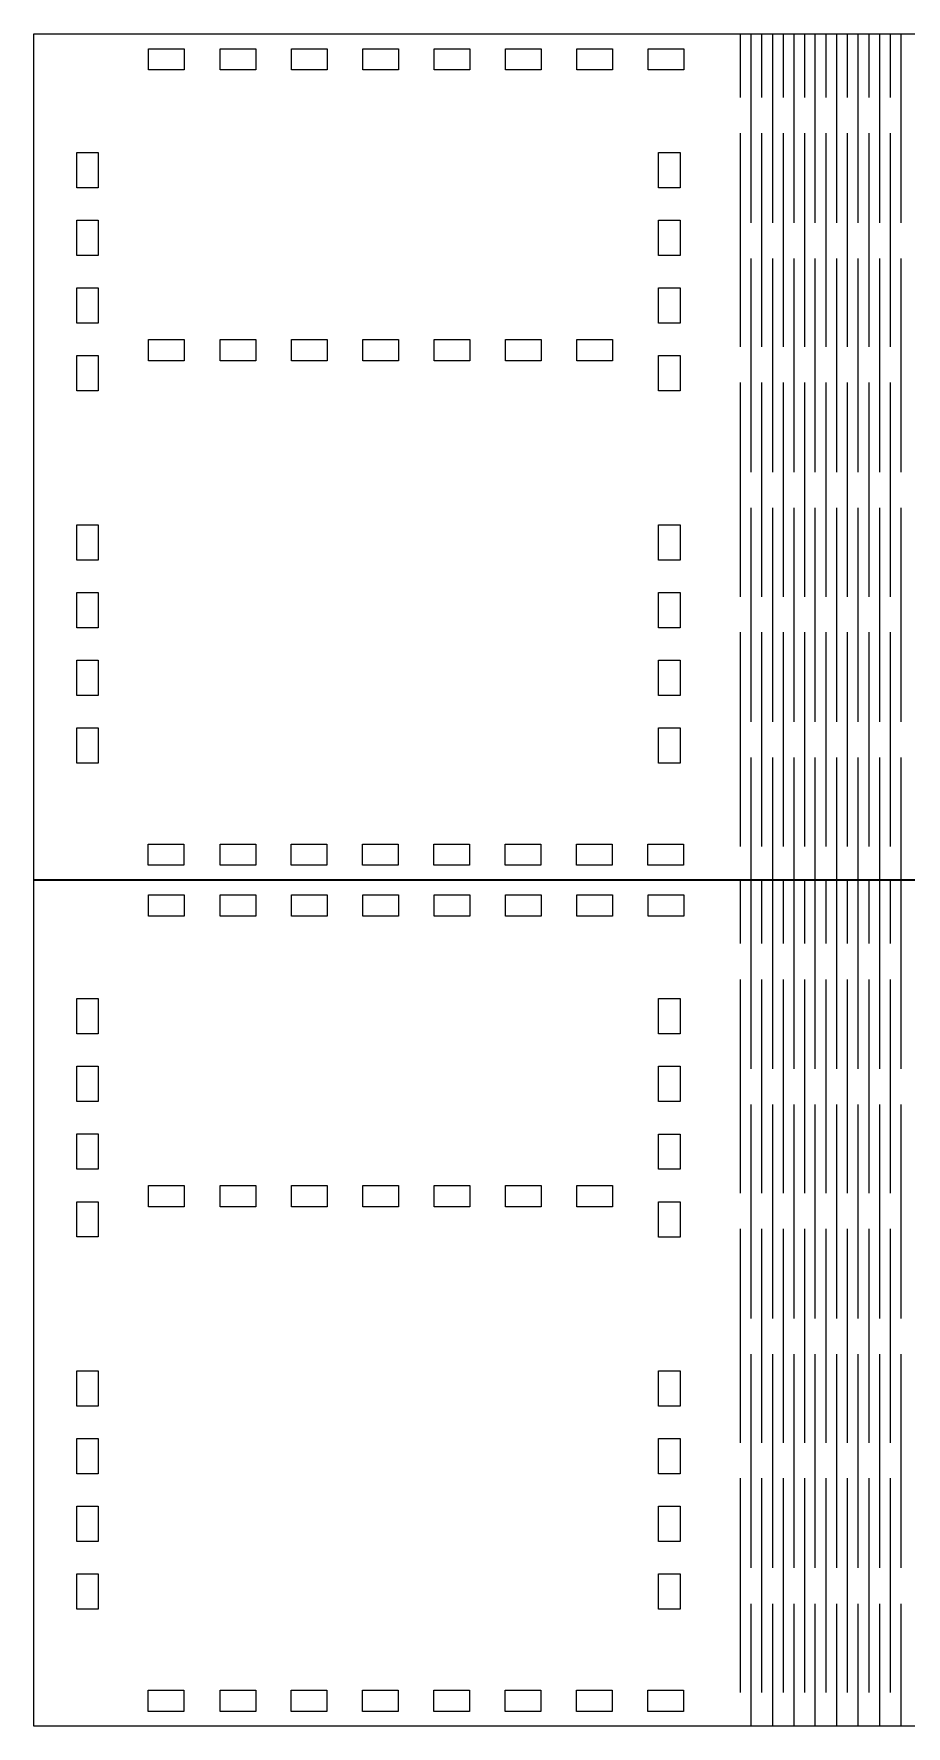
# Model space of a CAD drawing. Header units: millimetres. Extents: x -2181 to -135, y -809 to 517.
# Drawn here: x -1077.8 to -954.3, y 277.6 to 517.4 of the extents above; entities that cross this region are included whole.
import ezdxf

# ---------------------------------------------------------------- set-up
doc = ezdxf.new("R2010")
doc.units = ezdxf.units.MM
doc.header["$MEASUREMENT"] = 0
doc.layers.add('layer 1', color=7, linetype='Continuous')

msp = doc.modelspace()

# ---------------------------------------------------------------- linework, layer by layer
at = {"layer": 'layer 1', "color": 250, "lineweight": 18}
for points in [[(-1077.7513, 517.3548), (-1077.7513, 517.3548), (-1077.7513, 397.4972), (-1077.7513, 397.4972), (-1077.7513, 397.4972), (-1077.7513, 397.4972), (-832.2763, 397.4972), (-832.2763, 397.4972), (-832.2763, 397.4972), (-832.2763, 397.4972), (-832.2763, 517.3548), (-832.2763, 517.3548), (-832.2763, 517.3548), (-832.2763, 517.3548), (-1077.7513, 517.3548), (-1077.7513, 517.3548)], [(-1061.5262, 515.2539), (-1061.5262, 515.2539), (-1061.5262, 512.2539), (-1061.5262, 512.2539), (-1061.5262, 512.2539), (-1061.5262, 512.2539), (-1056.4513, 512.2539), (-1056.4513, 512.2539), (-1056.4513, 512.2539), (-1056.4513, 512.2539), (-1056.4513, 515.2539), (-1056.4513, 515.2539), (-1056.4513, 515.2539), (-1056.4513, 515.2539), (-1061.5262, 515.2539), (-1061.5262, 515.2539)], [(-1051.3763, 515.2539), (-1051.3763, 515.2539), (-1051.3763, 512.2539), (-1051.3763, 512.2539), (-1051.3763, 512.2539), (-1051.3763, 512.2539), (-1046.3263, 512.2539), (-1046.3263, 512.2539), (-1046.3263, 512.2539), (-1046.3263, 512.2539), (-1046.3263, 515.2539), (-1046.3263, 515.2539), (-1046.3263, 515.2539), (-1046.3263, 515.2539), (-1051.3763, 515.2539), (-1051.3763, 515.2539)], [(-1041.2763, 515.2539), (-1041.2763, 515.2539), (-1041.2763, 512.2539), (-1041.2763, 512.2539), (-1041.2763, 512.2539), (-1041.2763, 512.2539), (-1036.2262, 512.2539), (-1036.2262, 512.2539), (-1036.2262, 512.2539), (-1036.2262, 512.2539), (-1036.2262, 515.2539), (-1036.2262, 515.2539), (-1036.2262, 515.2539), (-1036.2262, 515.2539), (-1041.2763, 515.2539), (-1041.2763, 515.2539)], [(-1031.1762, 515.2539), (-1031.1762, 515.2539), (-1031.1762, 512.2539), (-1031.1762, 512.2539), (-1031.1762, 512.2539), (-1031.1762, 512.2539), (-1026.1263, 512.2539), (-1026.1263, 512.2539), (-1026.1263, 512.2539), (-1026.1263, 512.2539), (-1026.1263, 515.2539), (-1026.1263, 515.2539), (-1026.1263, 515.2539), (-1026.1263, 515.2539), (-1031.1762, 515.2539), (-1031.1762, 515.2539)], [(-1021.0763, 515.2539), (-1021.0763, 515.2539), (-1021.0763, 512.2539), (-1021.0763, 512.2539), (-1021.0763, 512.2539), (-1021.0763, 512.2539), (-1016.0513, 512.2539), (-1016.0513, 512.2539), (-1016.0513, 512.2539), (-1016.0513, 512.2539), (-1016.0513, 515.2539), (-1016.0513, 515.2539), (-1016.0513, 515.2539), (-1016.0513, 515.2539), (-1021.0763, 515.2539), (-1021.0763, 515.2539)], [(-1010.9763, 515.2539), (-1010.9763, 515.2539), (-1010.9763, 512.2539), (-1010.9763, 512.2539), (-1010.9763, 512.2539), (-1010.9763, 512.2539), (-1005.9263, 512.2539), (-1005.9263, 512.2539), (-1005.9263, 512.2539), (-1005.9263, 512.2539), (-1005.9263, 515.2539), (-1005.9263, 515.2539), (-1005.9263, 515.2539), (-1005.9263, 515.2539), (-1010.9763, 515.2539), (-1010.9763, 515.2539)], [(-1000.8764, 515.2539), (-1000.8764, 515.2539), (-1000.8764, 512.2539), (-1000.8764, 512.2539), (-1000.8764, 512.2539), (-1000.8764, 512.2539), (-995.8264, 512.2539), (-995.8264, 512.2539), (-995.8264, 512.2539), (-995.8264, 512.2539), (-995.8264, 515.2539), (-995.8264, 515.2539), (-995.8264, 515.2539), (-995.8264, 515.2539), (-1000.8764, 515.2539), (-1000.8764, 515.2539)], [(-990.7763, 515.2539), (-990.7763, 515.2539), (-990.7763, 512.2539), (-990.7763, 512.2539), (-990.7763, 512.2539), (-990.7763, 512.2539), (-985.7263, 512.2539), (-985.7263, 512.2539), (-985.7263, 512.2539), (-985.7263, 512.2539), (-985.7263, 515.2539), (-985.7263, 515.2539), (-985.7263, 515.2539), (-985.7263, 515.2539), (-990.7763, 515.2539), (-990.7763, 515.2539)], [(-1071.6763, 500.5568), (-1071.6763, 500.5568), (-1071.6763, 495.5568), (-1071.6763, 495.5568), (-1071.6763, 495.5568), (-1071.6763, 495.5568), (-1068.6263, 495.5568), (-1068.6263, 495.5568), (-1068.6263, 495.5568), (-1068.6263, 495.5568), (-1068.6263, 500.5568), (-1068.6263, 500.5568), (-1068.6263, 500.5568), (-1068.6263, 500.5568), (-1071.6763, 500.5568), (-1071.6763, 500.5568)], [(-989.3255, 500.5525), (-989.3255, 500.5525), (-989.3255, 495.5525), (-989.3255, 495.5525), (-989.3255, 495.5525), (-989.3255, 495.5525), (-986.2755, 495.5525), (-986.2755, 495.5525), (-986.2755, 495.5525), (-986.2755, 495.5525), (-986.2755, 500.5525), (-986.2755, 500.5525), (-986.2755, 500.5525), (-986.2755, 500.5525), (-989.3255, 500.5525), (-989.3255, 500.5525)], [(-1071.6763, 490.9761), (-1071.6763, 490.9761), (-1071.6763, 485.9761), (-1071.6763, 485.9761), (-1071.6763, 485.9761), (-1071.6763, 485.9761), (-1068.6263, 485.9761), (-1068.6263, 485.9761), (-1068.6263, 485.9761), (-1068.6263, 485.9761), (-1068.6263, 490.9761), (-1068.6263, 490.9761), (-1068.6263, 490.9761), (-1068.6263, 490.9761), (-1071.6763, 490.9761), (-1071.6763, 490.9761)], [(-989.3255, 490.9717), (-989.3255, 490.9717), (-989.3255, 485.9717), (-989.3255, 485.9717), (-989.3255, 485.9717), (-989.3255, 485.9717), (-986.2755, 485.9717), (-986.2755, 485.9717), (-986.2755, 485.9717), (-986.2755, 485.9717), (-986.2755, 490.9717), (-986.2755, 490.9717), (-986.2755, 490.9717), (-986.2755, 490.9717), (-989.3255, 490.9717), (-989.3255, 490.9717)], [(-1071.6763, 481.3775), (-1071.6763, 481.3775), (-1071.6763, 476.3775), (-1071.6763, 476.3775), (-1071.6763, 476.3775), (-1071.6763, 476.3775), (-1068.6263, 476.3775), (-1068.6263, 476.3775), (-1068.6263, 476.3775), (-1068.6263, 476.3775), (-1068.6263, 481.3775), (-1068.6263, 481.3775), (-1068.6263, 481.3775), (-1068.6263, 481.3775), (-1071.6763, 481.3775), (-1071.6763, 481.3775)], [(-989.3255, 481.3732), (-989.3255, 481.3732), (-989.3255, 476.3731), (-989.3255, 476.3731), (-989.3255, 476.3731), (-989.3255, 476.3731), (-986.2755, 476.3731), (-986.2755, 476.3731), (-986.2755, 476.3731), (-986.2755, 476.3731), (-986.2755, 481.3732), (-986.2755, 481.3732), (-986.2755, 481.3732), (-986.2755, 481.3732), (-989.3255, 481.3732), (-989.3255, 481.3732)], [(-1061.5259, 474.061), (-1061.5259, 474.061), (-1061.5259, 471.061), (-1061.5259, 471.061), (-1061.5259, 471.061), (-1061.5259, 471.061), (-1056.451, 471.061), (-1056.451, 471.061), (-1056.451, 471.061), (-1056.451, 471.061), (-1056.451, 474.061), (-1056.451, 474.061), (-1056.451, 474.061), (-1056.451, 474.061), (-1061.5259, 474.061), (-1061.5259, 474.061)], [(-1051.376, 474.061), (-1051.376, 474.061), (-1051.376, 471.061), (-1051.376, 471.061), (-1051.376, 471.061), (-1051.376, 471.061), (-1046.326, 471.061), (-1046.326, 471.061), (-1046.326, 471.061), (-1046.326, 471.061), (-1046.326, 474.061), (-1046.326, 474.061), (-1046.326, 474.061), (-1046.326, 474.061), (-1051.376, 474.061), (-1051.376, 474.061)], [(-1041.276, 474.061), (-1041.276, 474.061), (-1041.276, 471.061), (-1041.276, 471.061), (-1041.276, 471.061), (-1041.276, 471.061), (-1036.2259, 471.061), (-1036.2259, 471.061), (-1036.2259, 471.061), (-1036.2259, 471.061), (-1036.2259, 474.061), (-1036.2259, 474.061), (-1036.2259, 474.061), (-1036.2259, 474.061), (-1041.276, 474.061), (-1041.276, 474.061)], [(-1031.1759, 474.061), (-1031.1759, 474.061), (-1031.1759, 471.061), (-1031.1759, 471.061), (-1031.1759, 471.061), (-1031.1759, 471.061), (-1026.126, 471.061), (-1026.126, 471.061), (-1026.126, 471.061), (-1026.126, 471.061), (-1026.126, 474.061), (-1026.126, 474.061), (-1026.126, 474.061), (-1026.126, 474.061), (-1031.1759, 474.061), (-1031.1759, 474.061)], [(-1021.076, 474.061), (-1021.076, 474.061), (-1021.076, 471.061), (-1021.076, 471.061), (-1021.076, 471.061), (-1021.076, 471.061), (-1016.051, 471.061), (-1016.051, 471.061), (-1016.051, 471.061), (-1016.051, 471.061), (-1016.051, 474.061), (-1016.051, 474.061), (-1016.051, 474.061), (-1016.051, 474.061), (-1021.076, 474.061), (-1021.076, 474.061)], [(-1010.976, 474.061), (-1010.976, 474.061), (-1010.976, 471.061), (-1010.976, 471.061), (-1010.976, 471.061), (-1010.976, 471.061), (-1005.926, 471.061), (-1005.926, 471.061), (-1005.926, 471.061), (-1005.926, 471.061), (-1005.926, 474.061), (-1005.926, 474.061), (-1005.926, 474.061), (-1005.926, 474.061), (-1010.976, 474.061), (-1010.976, 474.061)], [(-1000.8761, 474.061), (-1000.8761, 474.061), (-1000.8761, 471.061), (-1000.8761, 471.061), (-1000.8761, 471.061), (-1000.8761, 471.061), (-995.8261, 471.061), (-995.8261, 471.061), (-995.8261, 471.061), (-995.8261, 471.061), (-995.8261, 474.061), (-995.8261, 474.061), (-995.8261, 474.061), (-995.8261, 474.061), (-1000.8761, 474.061), (-1000.8761, 474.061)], [(-1071.6763, 471.7908), (-1071.6763, 471.7908), (-1071.6763, 466.7908), (-1071.6763, 466.7908), (-1071.6763, 466.7908), (-1071.6763, 466.7908), (-1068.6263, 466.7908), (-1068.6263, 466.7908), (-1068.6263, 466.7908), (-1068.6263, 466.7908), (-1068.6263, 471.7908), (-1068.6263, 471.7908), (-1068.6263, 471.7908), (-1068.6263, 471.7908), (-1071.6763, 471.7908), (-1071.6763, 471.7908)], [(-989.3255, 471.7864), (-989.3255, 471.7864), (-989.3255, 466.7864), (-989.3255, 466.7864), (-989.3255, 466.7864), (-989.3255, 466.7864), (-986.2755, 466.7864), (-986.2755, 466.7864), (-986.2755, 466.7864), (-986.2755, 466.7864), (-986.2755, 471.7864), (-986.2755, 471.7864), (-986.2755, 471.7864), (-986.2755, 471.7864), (-989.3255, 471.7864), (-989.3255, 471.7864)], [(-1071.6763, 447.824), (-1071.6763, 447.824), (-1071.6763, 442.824), (-1071.6763, 442.824), (-1071.6763, 442.824), (-1071.6763, 442.824), (-1068.6263, 442.824), (-1068.6263, 442.824), (-1068.6263, 442.824), (-1068.6263, 442.824), (-1068.6263, 447.824), (-1068.6263, 447.824), (-1068.6263, 447.824), (-1068.6263, 447.824), (-1071.6763, 447.824), (-1071.6763, 447.824)], [(-989.3255, 447.8197), (-989.3255, 447.8197), (-989.3255, 442.8197), (-989.3255, 442.8197), (-989.3255, 442.8197), (-989.3255, 442.8197), (-986.2755, 442.8197), (-986.2755, 442.8197), (-986.2755, 442.8197), (-986.2755, 442.8197), (-986.2755, 447.8197), (-986.2755, 447.8197), (-986.2755, 447.8197), (-986.2755, 447.8197), (-989.3255, 447.8197), (-989.3255, 447.8197)], [(-1071.6763, 438.2373), (-1071.6763, 438.2373), (-1071.6763, 433.2373), (-1071.6763, 433.2373), (-1071.6763, 433.2373), (-1071.6763, 433.2373), (-1068.6263, 433.2373), (-1068.6263, 433.2373), (-1068.6263, 433.2373), (-1068.6263, 433.2373), (-1068.6263, 438.2373), (-1068.6263, 438.2373), (-1068.6263, 438.2373), (-1068.6263, 438.2373), (-1071.6763, 438.2373), (-1071.6763, 438.2373)], [(-989.3255, 438.233), (-989.3255, 438.233), (-989.3255, 433.2329), (-989.3255, 433.2329), (-989.3255, 433.2329), (-989.3255, 433.2329), (-986.2755, 433.2329), (-986.2755, 433.2329), (-986.2755, 433.2329), (-986.2755, 433.2329), (-986.2755, 438.233), (-986.2755, 438.233), (-986.2755, 438.233), (-986.2755, 438.233), (-989.3255, 438.233), (-989.3255, 438.233)], [(-1071.6763, 428.6506), (-1071.6763, 428.6506), (-1071.6763, 423.6506), (-1071.6763, 423.6506), (-1071.6763, 423.6506), (-1071.6763, 423.6506), (-1068.6263, 423.6506), (-1068.6263, 423.6506), (-1068.6263, 423.6506), (-1068.6263, 423.6506), (-1068.6263, 428.6506), (-1068.6263, 428.6506), (-1068.6263, 428.6506), (-1068.6263, 428.6506), (-1071.6763, 428.6506), (-1071.6763, 428.6506)], [(-989.3255, 428.6463), (-989.3255, 428.6463), (-989.3255, 423.6463), (-989.3255, 423.6463), (-989.3255, 423.6463), (-989.3255, 423.6463), (-986.2755, 423.6463), (-986.2755, 423.6463), (-986.2755, 423.6463), (-986.2755, 423.6463), (-986.2755, 428.6463), (-986.2755, 428.6463), (-986.2755, 428.6463), (-986.2755, 428.6463), (-989.3255, 428.6463), (-989.3255, 428.6463)], [(-1071.6763, 419.0639), (-1071.6763, 419.0639), (-1071.6763, 414.0639), (-1071.6763, 414.0639), (-1071.6763, 414.0639), (-1071.6763, 414.0639), (-1068.6263, 414.0639), (-1068.6263, 414.0639), (-1068.6263, 414.0639), (-1068.6263, 414.0639), (-1068.6263, 419.0639), (-1068.6263, 419.0639), (-1068.6263, 419.0639), (-1068.6263, 419.0639), (-1071.6763, 419.0639), (-1071.6763, 419.0639)], [(-989.3255, 419.0595), (-989.3255, 419.0595), (-989.3255, 414.0595), (-989.3255, 414.0595), (-989.3255, 414.0595), (-989.3255, 414.0595), (-986.2755, 414.0595), (-986.2755, 414.0595), (-986.2755, 414.0595), (-986.2755, 414.0595), (-986.2755, 419.0595), (-986.2755, 419.0595), (-986.2755, 419.0595), (-986.2755, 419.0595), (-989.3255, 419.0595), (-989.3255, 419.0595)], [(-1061.5762, 402.5923), (-1061.5762, 402.5923), (-1061.5762, 399.5923), (-1061.5762, 399.5923), (-1061.5762, 399.5923), (-1061.5762, 399.5923), (-1056.5263, 399.5923), (-1056.5263, 399.5923), (-1056.5263, 399.5923), (-1056.5263, 399.5923), (-1056.5263, 402.5923), (-1056.5263, 402.5923), (-1056.5263, 402.5923), (-1056.5263, 402.5923), (-1061.5762, 402.5923), (-1061.5762, 402.5923)], [(-1051.3759, 402.592), (-1051.3759, 402.592), (-1051.3759, 399.592), (-1051.3759, 399.592), (-1051.3759, 399.592), (-1051.3759, 399.592), (-1046.3259, 399.592), (-1046.3259, 399.592), (-1046.3259, 399.592), (-1046.3259, 399.592), (-1046.3259, 402.592), (-1046.3259, 402.592), (-1046.3259, 402.592), (-1046.3259, 402.592), (-1051.3759, 402.592), (-1051.3759, 402.592)], [(-1041.3263, 402.5923), (-1041.3263, 402.5923), (-1041.3263, 399.5923), (-1041.3263, 399.5923), (-1041.3263, 399.5923), (-1041.3263, 399.5923), (-1036.2762, 399.5923), (-1036.2762, 399.5923), (-1036.2762, 399.5923), (-1036.2762, 399.5923), (-1036.2762, 402.5923), (-1036.2762, 402.5923), (-1036.2762, 402.5923), (-1036.2762, 402.5923), (-1041.3263, 402.5923), (-1041.3263, 402.5923)], [(-1031.2262, 402.5923), (-1031.2262, 402.5923), (-1031.2262, 399.5923), (-1031.2262, 399.5923), (-1031.2262, 399.5923), (-1031.2262, 399.5923), (-1026.1763, 399.5923), (-1026.1763, 399.5923), (-1026.1763, 399.5923), (-1026.1763, 399.5923), (-1026.1763, 402.5923), (-1026.1763, 402.5923), (-1026.1763, 402.5923), (-1026.1763, 402.5923), (-1031.2262, 402.5923), (-1031.2262, 402.5923)], [(-1021.1263, 402.5923), (-1021.1263, 402.5923), (-1021.1263, 399.5923), (-1021.1263, 399.5923), (-1021.1263, 399.5923), (-1021.1263, 399.5923), (-1016.1013, 399.5923), (-1016.1013, 399.5923), (-1016.1013, 399.5923), (-1016.1013, 399.5923), (-1016.1013, 402.5923), (-1016.1013, 402.5923), (-1016.1013, 402.5923), (-1016.1013, 402.5923), (-1021.1263, 402.5923), (-1021.1263, 402.5923)], [(-1011.0263, 402.5923), (-1011.0263, 402.5923), (-1011.0263, 399.5923), (-1011.0263, 399.5923), (-1011.0263, 399.5923), (-1011.0263, 399.5923), (-1005.9763, 399.5923), (-1005.9763, 399.5923), (-1005.9763, 399.5923), (-1005.9763, 399.5923), (-1005.9763, 402.5923), (-1005.9763, 402.5923), (-1005.9763, 402.5923), (-1005.9763, 402.5923), (-1011.0263, 402.5923), (-1011.0263, 402.5923)], [(-1000.9264, 402.5923), (-1000.9264, 402.5923), (-1000.9264, 399.5923), (-1000.9264, 399.5923), (-1000.9264, 399.5923), (-1000.9264, 399.5923), (-995.8764, 399.5923), (-995.8764, 399.5923), (-995.8764, 399.5923), (-995.8764, 399.5923), (-995.8764, 402.5923), (-995.8764, 402.5923), (-995.8764, 402.5923), (-995.8764, 402.5923), (-1000.9264, 402.5923), (-1000.9264, 402.5923)], [(-990.8263, 402.5923), (-990.8263, 402.5923), (-990.8263, 399.5923), (-990.8263, 399.5923), (-990.8263, 399.5923), (-990.8263, 399.5923), (-985.7763, 399.5923), (-985.7763, 399.5923), (-985.7763, 399.5923), (-985.7763, 399.5923), (-985.7763, 402.5923), (-985.7763, 402.5923), (-985.7763, 402.5923), (-985.7763, 402.5923), (-990.8263, 402.5923), (-990.8263, 402.5923)], [(-1077.7513, 397.4959), (-1077.7513, 397.4959), (-1077.7513, 277.6383), (-1077.7513, 277.6383), (-1077.7513, 277.6383), (-1077.7513, 277.6383), (-832.2763, 277.6383), (-832.2763, 277.6383), (-832.2763, 277.6383), (-832.2763, 277.6383), (-832.2763, 397.4959), (-832.2763, 397.4959), (-832.2763, 397.4959), (-832.2763, 397.4959), (-1077.7513, 397.4959), (-1077.7513, 397.4959)], [(-1061.5262, 395.395), (-1061.5262, 395.395), (-1061.5262, 392.395), (-1061.5262, 392.395), (-1061.5262, 392.395), (-1061.5262, 392.395), (-1056.4513, 392.395), (-1056.4513, 392.395), (-1056.4513, 392.395), (-1056.4513, 392.395), (-1056.4513, 395.395), (-1056.4513, 395.395), (-1056.4513, 395.395), (-1056.4513, 395.395), (-1061.5262, 395.395), (-1061.5262, 395.395)], [(-1051.3763, 395.395), (-1051.3763, 395.395), (-1051.3763, 392.395), (-1051.3763, 392.395), (-1051.3763, 392.395), (-1051.3763, 392.395), (-1046.3263, 392.395), (-1046.3263, 392.395), (-1046.3263, 392.395), (-1046.3263, 392.395), (-1046.3263, 395.395), (-1046.3263, 395.395), (-1046.3263, 395.395), (-1046.3263, 395.395), (-1051.3763, 395.395), (-1051.3763, 395.395)], [(-1041.2763, 395.395), (-1041.2763, 395.395), (-1041.2763, 392.395), (-1041.2763, 392.395), (-1041.2763, 392.395), (-1041.2763, 392.395), (-1036.2262, 392.395), (-1036.2262, 392.395), (-1036.2262, 392.395), (-1036.2262, 392.395), (-1036.2262, 395.395), (-1036.2262, 395.395), (-1036.2262, 395.395), (-1036.2262, 395.395), (-1041.2763, 395.395), (-1041.2763, 395.395)], [(-1031.1762, 395.395), (-1031.1762, 395.395), (-1031.1762, 392.395), (-1031.1762, 392.395), (-1031.1762, 392.395), (-1031.1762, 392.395), (-1026.1263, 392.395), (-1026.1263, 392.395), (-1026.1263, 392.395), (-1026.1263, 392.395), (-1026.1263, 395.395), (-1026.1263, 395.395), (-1026.1263, 395.395), (-1026.1263, 395.395), (-1031.1762, 395.395), (-1031.1762, 395.395)], [(-1021.0763, 395.395), (-1021.0763, 395.395), (-1021.0763, 392.395), (-1021.0763, 392.395), (-1021.0763, 392.395), (-1021.0763, 392.395), (-1016.0513, 392.395), (-1016.0513, 392.395), (-1016.0513, 392.395), (-1016.0513, 392.395), (-1016.0513, 395.395), (-1016.0513, 395.395), (-1016.0513, 395.395), (-1016.0513, 395.395), (-1021.0763, 395.395), (-1021.0763, 395.395)], [(-1010.9763, 395.395), (-1010.9763, 395.395), (-1010.9763, 392.395), (-1010.9763, 392.395), (-1010.9763, 392.395), (-1010.9763, 392.395), (-1005.9263, 392.395), (-1005.9263, 392.395), (-1005.9263, 392.395), (-1005.9263, 392.395), (-1005.9263, 395.395), (-1005.9263, 395.395), (-1005.9263, 395.395), (-1005.9263, 395.395), (-1010.9763, 395.395), (-1010.9763, 395.395)], [(-1000.8764, 395.395), (-1000.8764, 395.395), (-1000.8764, 392.395), (-1000.8764, 392.395), (-1000.8764, 392.395), (-1000.8764, 392.395), (-995.8264, 392.395), (-995.8264, 392.395), (-995.8264, 392.395), (-995.8264, 392.395), (-995.8264, 395.395), (-995.8264, 395.395), (-995.8264, 395.395), (-995.8264, 395.395), (-1000.8764, 395.395), (-1000.8764, 395.395)], [(-990.7763, 395.395), (-990.7763, 395.395), (-990.7763, 392.395), (-990.7763, 392.395), (-990.7763, 392.395), (-990.7763, 392.395), (-985.7263, 392.395), (-985.7263, 392.395), (-985.7263, 392.395), (-985.7263, 392.395), (-985.7263, 395.395), (-985.7263, 395.395), (-985.7263, 395.395), (-985.7263, 395.395), (-990.7763, 395.395), (-990.7763, 395.395)], [(-1071.6763, 380.6979), (-1071.6763, 380.6979), (-1071.6763, 375.6979), (-1071.6763, 375.6979), (-1071.6763, 375.6979), (-1071.6763, 375.6979), (-1068.6263, 375.6979), (-1068.6263, 375.6979), (-1068.6263, 375.6979), (-1068.6263, 375.6979), (-1068.6263, 380.6979), (-1068.6263, 380.6979), (-1068.6263, 380.6979), (-1068.6263, 380.6979), (-1071.6763, 380.6979), (-1071.6763, 380.6979)], [(-989.3255, 380.6936), (-989.3255, 380.6936), (-989.3255, 375.6936), (-989.3255, 375.6936), (-989.3255, 375.6936), (-989.3255, 375.6936), (-986.2755, 375.6936), (-986.2755, 375.6936), (-986.2755, 375.6936), (-986.2755, 375.6936), (-986.2755, 380.6936), (-986.2755, 380.6936), (-986.2755, 380.6936), (-986.2755, 380.6936), (-989.3255, 380.6936), (-989.3255, 380.6936)], [(-1071.6763, 371.1172), (-1071.6763, 371.1172), (-1071.6763, 366.1172), (-1071.6763, 366.1172), (-1071.6763, 366.1172), (-1071.6763, 366.1172), (-1068.6263, 366.1172), (-1068.6263, 366.1172), (-1068.6263, 366.1172), (-1068.6263, 366.1172), (-1068.6263, 371.1172), (-1068.6263, 371.1172), (-1068.6263, 371.1172), (-1068.6263, 371.1172), (-1071.6763, 371.1172), (-1071.6763, 371.1172)], [(-989.3255, 371.1128), (-989.3255, 371.1128), (-989.3255, 366.1128), (-989.3255, 366.1128), (-989.3255, 366.1128), (-989.3255, 366.1128), (-986.2755, 366.1128), (-986.2755, 366.1128), (-986.2755, 366.1128), (-986.2755, 366.1128), (-986.2755, 371.1128), (-986.2755, 371.1128), (-986.2755, 371.1128), (-986.2755, 371.1128), (-989.3255, 371.1128), (-989.3255, 371.1128)], [(-1071.6763, 361.5186), (-1071.6763, 361.5186), (-1071.6763, 356.5186), (-1071.6763, 356.5186), (-1071.6763, 356.5186), (-1071.6763, 356.5186), (-1068.6263, 356.5186), (-1068.6263, 356.5186), (-1068.6263, 356.5186), (-1068.6263, 356.5186), (-1068.6263, 361.5186), (-1068.6263, 361.5186), (-1068.6263, 361.5186), (-1068.6263, 361.5186), (-1071.6763, 361.5186), (-1071.6763, 361.5186)], [(-989.3255, 361.5143), (-989.3255, 361.5143), (-989.3255, 356.5142), (-989.3255, 356.5142), (-989.3255, 356.5142), (-989.3255, 356.5142), (-986.2755, 356.5142), (-986.2755, 356.5142), (-986.2755, 356.5142), (-986.2755, 356.5142), (-986.2755, 361.5143), (-986.2755, 361.5143), (-986.2755, 361.5143), (-986.2755, 361.5143), (-989.3255, 361.5143), (-989.3255, 361.5143)], [(-1061.5259, 354.2021), (-1061.5259, 354.2021), (-1061.5259, 351.2021), (-1061.5259, 351.2021), (-1061.5259, 351.2021), (-1061.5259, 351.2021), (-1056.451, 351.2021), (-1056.451, 351.2021), (-1056.451, 351.2021), (-1056.451, 351.2021), (-1056.451, 354.2021), (-1056.451, 354.2021), (-1056.451, 354.2021), (-1056.451, 354.2021), (-1061.5259, 354.2021), (-1061.5259, 354.2021)], [(-1051.376, 354.2021), (-1051.376, 354.2021), (-1051.376, 351.2021), (-1051.376, 351.2021), (-1051.376, 351.2021), (-1051.376, 351.2021), (-1046.326, 351.2021), (-1046.326, 351.2021), (-1046.326, 351.2021), (-1046.326, 351.2021), (-1046.326, 354.2021), (-1046.326, 354.2021), (-1046.326, 354.2021), (-1046.326, 354.2021), (-1051.376, 354.2021), (-1051.376, 354.2021)], [(-1041.276, 354.2021), (-1041.276, 354.2021), (-1041.276, 351.2021), (-1041.276, 351.2021), (-1041.276, 351.2021), (-1041.276, 351.2021), (-1036.2259, 351.2021), (-1036.2259, 351.2021), (-1036.2259, 351.2021), (-1036.2259, 351.2021), (-1036.2259, 354.2021), (-1036.2259, 354.2021), (-1036.2259, 354.2021), (-1036.2259, 354.2021), (-1041.276, 354.2021), (-1041.276, 354.2021)], [(-1031.1759, 354.2021), (-1031.1759, 354.2021), (-1031.1759, 351.2021), (-1031.1759, 351.2021), (-1031.1759, 351.2021), (-1031.1759, 351.2021), (-1026.126, 351.2021), (-1026.126, 351.2021), (-1026.126, 351.2021), (-1026.126, 351.2021), (-1026.126, 354.2021), (-1026.126, 354.2021), (-1026.126, 354.2021), (-1026.126, 354.2021), (-1031.1759, 354.2021), (-1031.1759, 354.2021)], [(-1021.076, 354.2021), (-1021.076, 354.2021), (-1021.076, 351.2021), (-1021.076, 351.2021), (-1021.076, 351.2021), (-1021.076, 351.2021), (-1016.051, 351.2021), (-1016.051, 351.2021), (-1016.051, 351.2021), (-1016.051, 351.2021), (-1016.051, 354.2021), (-1016.051, 354.2021), (-1016.051, 354.2021), (-1016.051, 354.2021), (-1021.076, 354.2021), (-1021.076, 354.2021)], [(-1010.976, 354.2021), (-1010.976, 354.2021), (-1010.976, 351.2021), (-1010.976, 351.2021), (-1010.976, 351.2021), (-1010.976, 351.2021), (-1005.926, 351.2021), (-1005.926, 351.2021), (-1005.926, 351.2021), (-1005.926, 351.2021), (-1005.926, 354.2021), (-1005.926, 354.2021), (-1005.926, 354.2021), (-1005.926, 354.2021), (-1010.976, 354.2021), (-1010.976, 354.2021)], [(-1000.8761, 354.2021), (-1000.8761, 354.2021), (-1000.8761, 351.2021), (-1000.8761, 351.2021), (-1000.8761, 351.2021), (-1000.8761, 351.2021), (-995.8261, 351.2021), (-995.8261, 351.2021), (-995.8261, 351.2021), (-995.8261, 351.2021), (-995.8261, 354.2021), (-995.8261, 354.2021), (-995.8261, 354.2021), (-995.8261, 354.2021), (-1000.8761, 354.2021), (-1000.8761, 354.2021)], [(-1071.6763, 351.9319), (-1071.6763, 351.9319), (-1071.6763, 346.9319), (-1071.6763, 346.9319), (-1071.6763, 346.9319), (-1071.6763, 346.9319), (-1068.6263, 346.9319), (-1068.6263, 346.9319), (-1068.6263, 346.9319), (-1068.6263, 346.9319), (-1068.6263, 351.9319), (-1068.6263, 351.9319), (-1068.6263, 351.9319), (-1068.6263, 351.9319), (-1071.6763, 351.9319), (-1071.6763, 351.9319)], [(-989.3255, 351.9275), (-989.3255, 351.9275), (-989.3255, 346.9275), (-989.3255, 346.9275), (-989.3255, 346.9275), (-989.3255, 346.9275), (-986.2755, 346.9275), (-986.2755, 346.9275), (-986.2755, 346.9275), (-986.2755, 346.9275), (-986.2755, 351.9275), (-986.2755, 351.9275), (-986.2755, 351.9275), (-986.2755, 351.9275), (-989.3255, 351.9275), (-989.3255, 351.9275)], [(-1071.6763, 327.9651), (-1071.6763, 327.9651), (-1071.6763, 322.9651), (-1071.6763, 322.9651), (-1071.6763, 322.9651), (-1071.6763, 322.9651), (-1068.6263, 322.9651), (-1068.6263, 322.9651), (-1068.6263, 322.9651), (-1068.6263, 322.9651), (-1068.6263, 327.9651), (-1068.6263, 327.9651), (-1068.6263, 327.9651), (-1068.6263, 327.9651), (-1071.6763, 327.9651), (-1071.6763, 327.9651)], [(-989.3255, 327.9608), (-989.3255, 327.9608), (-989.3255, 322.9608), (-989.3255, 322.9608), (-989.3255, 322.9608), (-989.3255, 322.9608), (-986.2755, 322.9608), (-986.2755, 322.9608), (-986.2755, 322.9608), (-986.2755, 322.9608), (-986.2755, 327.9608), (-986.2755, 327.9608), (-986.2755, 327.9608), (-986.2755, 327.9608), (-989.3255, 327.9608), (-989.3255, 327.9608)], [(-1071.6763, 318.3784), (-1071.6763, 318.3784), (-1071.6763, 313.3784), (-1071.6763, 313.3784), (-1071.6763, 313.3784), (-1071.6763, 313.3784), (-1068.6263, 313.3784), (-1068.6263, 313.3784), (-1068.6263, 313.3784), (-1068.6263, 313.3784), (-1068.6263, 318.3784), (-1068.6263, 318.3784), (-1068.6263, 318.3784), (-1068.6263, 318.3784), (-1071.6763, 318.3784), (-1071.6763, 318.3784)], [(-989.3255, 318.3741), (-989.3255, 318.3741), (-989.3255, 313.3741), (-989.3255, 313.3741), (-989.3255, 313.3741), (-989.3255, 313.3741), (-986.2755, 313.3741), (-986.2755, 313.3741), (-986.2755, 313.3741), (-986.2755, 313.3741), (-986.2755, 318.3741), (-986.2755, 318.3741), (-986.2755, 318.3741), (-986.2755, 318.3741), (-989.3255, 318.3741), (-989.3255, 318.3741)], [(-1071.6763, 308.7917), (-1071.6763, 308.7917), (-1071.6763, 303.7917), (-1071.6763, 303.7917), (-1071.6763, 303.7917), (-1071.6763, 303.7917), (-1068.6263, 303.7917), (-1068.6263, 303.7917), (-1068.6263, 303.7917), (-1068.6263, 303.7917), (-1068.6263, 308.7917), (-1068.6263, 308.7917), (-1068.6263, 308.7917), (-1068.6263, 308.7917), (-1071.6763, 308.7917), (-1071.6763, 308.7917)], [(-989.3255, 308.7874), (-989.3255, 308.7874), (-989.3255, 303.7874), (-989.3255, 303.7874), (-989.3255, 303.7874), (-989.3255, 303.7874), (-986.2755, 303.7874), (-986.2755, 303.7874), (-986.2755, 303.7874), (-986.2755, 303.7874), (-986.2755, 308.7874), (-986.2755, 308.7874), (-986.2755, 308.7874), (-986.2755, 308.7874), (-989.3255, 308.7874), (-989.3255, 308.7874)], [(-1071.6763, 299.205), (-1071.6763, 299.205), (-1071.6763, 294.205), (-1071.6763, 294.205), (-1071.6763, 294.205), (-1071.6763, 294.205), (-1068.6263, 294.205), (-1068.6263, 294.205), (-1068.6263, 294.205), (-1068.6263, 294.205), (-1068.6263, 299.205), (-1068.6263, 299.205), (-1068.6263, 299.205), (-1068.6263, 299.205), (-1071.6763, 299.205), (-1071.6763, 299.205)], [(-989.3255, 299.2006), (-989.3255, 299.2006), (-989.3255, 294.2006), (-989.3255, 294.2006), (-989.3255, 294.2006), (-989.3255, 294.2006), (-986.2755, 294.2006), (-986.2755, 294.2006), (-986.2755, 294.2006), (-986.2755, 294.2006), (-986.2755, 299.2006), (-986.2755, 299.2006), (-986.2755, 299.2006), (-986.2755, 299.2006), (-989.3255, 299.2006), (-989.3255, 299.2006)], [(-1061.5762, 282.7334), (-1061.5762, 282.7334), (-1061.5762, 279.7334), (-1061.5762, 279.7334), (-1061.5762, 279.7334), (-1061.5762, 279.7334), (-1056.5263, 279.7334), (-1056.5263, 279.7334), (-1056.5263, 279.7334), (-1056.5263, 279.7334), (-1056.5263, 282.7334), (-1056.5263, 282.7334), (-1056.5263, 282.7334), (-1056.5263, 282.7334), (-1061.5762, 282.7334), (-1061.5762, 282.7334)], [(-1051.3759, 282.7331), (-1051.3759, 282.7331), (-1051.3759, 279.7331), (-1051.3759, 279.7331), (-1051.3759, 279.7331), (-1051.3759, 279.7331), (-1046.3259, 279.7331), (-1046.3259, 279.7331), (-1046.3259, 279.7331), (-1046.3259, 279.7331), (-1046.3259, 282.7331), (-1046.3259, 282.7331), (-1046.3259, 282.7331), (-1046.3259, 282.7331), (-1051.3759, 282.7331), (-1051.3759, 282.7331)], [(-1041.3263, 282.7334), (-1041.3263, 282.7334), (-1041.3263, 279.7334), (-1041.3263, 279.7334), (-1041.3263, 279.7334), (-1041.3263, 279.7334), (-1036.2762, 279.7334), (-1036.2762, 279.7334), (-1036.2762, 279.7334), (-1036.2762, 279.7334), (-1036.2762, 282.7334), (-1036.2762, 282.7334), (-1036.2762, 282.7334), (-1036.2762, 282.7334), (-1041.3263, 282.7334), (-1041.3263, 282.7334)], [(-1031.2262, 282.7334), (-1031.2262, 282.7334), (-1031.2262, 279.7334), (-1031.2262, 279.7334), (-1031.2262, 279.7334), (-1031.2262, 279.7334), (-1026.1763, 279.7334), (-1026.1763, 279.7334), (-1026.1763, 279.7334), (-1026.1763, 279.7334), (-1026.1763, 282.7334), (-1026.1763, 282.7334), (-1026.1763, 282.7334), (-1026.1763, 282.7334), (-1031.2262, 282.7334), (-1031.2262, 282.7334)], [(-1021.1263, 282.7334), (-1021.1263, 282.7334), (-1021.1263, 279.7334), (-1021.1263, 279.7334), (-1021.1263, 279.7334), (-1021.1263, 279.7334), (-1016.1013, 279.7334), (-1016.1013, 279.7334), (-1016.1013, 279.7334), (-1016.1013, 279.7334), (-1016.1013, 282.7334), (-1016.1013, 282.7334), (-1016.1013, 282.7334), (-1016.1013, 282.7334), (-1021.1263, 282.7334), (-1021.1263, 282.7334)], [(-1011.0263, 282.7334), (-1011.0263, 282.7334), (-1011.0263, 279.7334), (-1011.0263, 279.7334), (-1011.0263, 279.7334), (-1011.0263, 279.7334), (-1005.9763, 279.7334), (-1005.9763, 279.7334), (-1005.9763, 279.7334), (-1005.9763, 279.7334), (-1005.9763, 282.7334), (-1005.9763, 282.7334), (-1005.9763, 282.7334), (-1005.9763, 282.7334), (-1011.0263, 282.7334), (-1011.0263, 282.7334)], [(-1000.9264, 282.7334), (-1000.9264, 282.7334), (-1000.9264, 279.7334), (-1000.9264, 279.7334), (-1000.9264, 279.7334), (-1000.9264, 279.7334), (-995.8764, 279.7334), (-995.8764, 279.7334), (-995.8764, 279.7334), (-995.8764, 279.7334), (-995.8764, 282.7334), (-995.8764, 282.7334), (-995.8764, 282.7334), (-995.8764, 282.7334), (-1000.9264, 282.7334), (-1000.9264, 282.7334)], [(-990.8263, 282.7334), (-990.8263, 282.7334), (-990.8263, 279.7334), (-990.8263, 279.7334), (-990.8263, 279.7334), (-990.8263, 279.7334), (-985.7763, 279.7334), (-985.7763, 279.7334), (-985.7763, 279.7334), (-985.7763, 279.7334), (-985.7763, 282.7334), (-985.7763, 282.7334), (-985.7763, 282.7334), (-985.7763, 282.7334), (-990.8263, 282.7334), (-990.8263, 282.7334)]]:
    msp.add_open_spline(points, degree=3, knots=[0, 0, 0, 0, 0.2, 0.2, 0.2, 0.2, 0.4, 0.4, 0.4, 0.4, 0.6, 0.6, 0.6, 0.6, 1, 1, 1, 1], dxfattribs=at)
at = {"layer": 'layer 1', "color": 251, "lineweight": 18}
for points in [[(-977.7516, 517.356), (-977.7516, 517.356), (-977.7516, 508.3524), (-977.7516, 508.3524)], [(-976.2268, 517.3548), (-976.2268, 517.3548), (-976.2267, 490.6024), (-976.2267, 490.6024)], [(-974.7266, 517.356), (-974.7266, 517.356), (-974.7266, 508.3524), (-974.7266, 508.3524)], [(-973.2018, 517.3548), (-973.2018, 517.3548), (-973.2017, 490.6024), (-973.2017, 490.6024)], [(-971.6766, 517.356), (-971.6766, 517.356), (-971.6766, 508.3524), (-971.6766, 508.3524)], [(-970.1768, 517.3548), (-970.1768, 517.3548), (-970.1767, 490.6024), (-970.1767, 490.6024)], [(-968.6516, 517.356), (-968.6516, 517.356), (-968.6516, 508.3524), (-968.6516, 508.3524)], [(-967.1767, 517.3548), (-967.1767, 517.3548), (-967.1766, 490.6024), (-967.1766, 490.6024)], [(-965.6266, 517.356), (-965.6266, 517.356), (-965.6266, 508.3524), (-965.6266, 508.3524)], [(-964.1017, 517.3548), (-964.1017, 517.3548), (-964.1016, 490.6024), (-964.1016, 490.6024)], [(-962.6016, 517.356), (-962.6016, 517.356), (-962.6016, 508.3524), (-962.6016, 508.3524)], [(-961.1017, 517.3548), (-961.1017, 517.3548), (-961.1016, 490.6024), (-961.1016, 490.6024)], [(-959.5516, 517.356), (-959.5516, 517.356), (-959.5516, 508.3524), (-959.5516, 508.3524)], [(-958.0517, 517.3548), (-958.0517, 517.3548), (-958.0516, 490.6024), (-958.0516, 490.6024)], [(-956.5266, 517.356), (-956.5266, 517.356), (-956.5266, 508.3524), (-956.5266, 508.3524)], [(-955.0267, 517.3548), (-955.0267, 517.3548), (-955.0266, 490.6024), (-955.0266, 490.6024)], [(-977.7516, 503.2774), (-977.7516, 503.2774), (-977.7516, 473.0024), (-977.7516, 473.0024)], [(-974.7266, 503.2774), (-974.7266, 503.2774), (-974.7266, 473.0024), (-974.7266, 473.0024)], [(-971.6766, 503.2774), (-971.6766, 503.2774), (-971.6766, 473.0024), (-971.6766, 473.0024)], [(-968.6516, 503.2774), (-968.6516, 503.2774), (-968.6516, 473.0024), (-968.6516, 473.0024)], [(-965.6266, 503.2774), (-965.6266, 503.2774), (-965.6266, 473.0024), (-965.6266, 473.0024)], [(-962.6016, 503.2774), (-962.6016, 503.2774), (-962.6016, 473.0024), (-962.6016, 473.0024)], [(-959.5516, 503.2774), (-959.5516, 503.2774), (-959.5516, 473.0024), (-959.5516, 473.0024)], [(-956.5266, 503.2774), (-956.5266, 503.2774), (-956.5266, 473.0024), (-956.5266, 473.0024)], [(-976.2267, 485.5524), (-976.2267, 485.5524), (-976.2267, 455.2525), (-976.2267, 455.2525)], [(-973.2017, 485.5524), (-973.2017, 485.5524), (-973.2017, 455.2525), (-973.2017, 455.2525)], [(-970.1767, 485.5524), (-970.1767, 485.5524), (-970.1767, 455.2525), (-970.1767, 455.2525)], [(-967.1766, 485.5524), (-967.1766, 485.5524), (-967.1766, 455.2525), (-967.1766, 455.2525)], [(-964.1016, 485.5524), (-964.1016, 485.5524), (-964.1016, 455.2525), (-964.1016, 455.2525)], [(-961.1016, 485.5524), (-961.1016, 485.5524), (-961.1016, 455.2525), (-961.1016, 455.2525)], [(-958.0516, 485.5524), (-958.0516, 485.5524), (-958.0516, 455.2525), (-958.0516, 455.2525)], [(-955.0266, 485.5524), (-955.0266, 485.5524), (-955.0266, 455.2525), (-955.0266, 455.2525)], [(-977.7516, 467.9525), (-977.7516, 467.9525), (-977.7516, 437.6274), (-977.7516, 437.6274)], [(-974.7266, 467.9525), (-974.7266, 467.9525), (-974.7266, 437.6274), (-974.7266, 437.6274)], [(-971.6766, 467.9525), (-971.6766, 467.9525), (-971.6766, 437.6274), (-971.6766, 437.6274)], [(-968.6516, 467.9525), (-968.6516, 467.9525), (-968.6516, 437.6274), (-968.6516, 437.6274)], [(-965.6266, 467.9525), (-965.6266, 467.9525), (-965.6266, 437.6274), (-965.6266, 437.6274)], [(-962.6016, 467.9525), (-962.6016, 467.9525), (-962.6016, 437.6274), (-962.6016, 437.6274)], [(-959.5516, 467.9525), (-959.5516, 467.9525), (-959.5516, 437.6274), (-959.5516, 437.6274)], [(-956.5266, 467.9525), (-956.5266, 467.9525), (-956.5266, 437.6274), (-956.5266, 437.6274)], [(-976.2267, 450.2025), (-976.2267, 450.2025), (-976.2267, 419.9024), (-976.2267, 419.9024)], [(-973.2017, 450.2025), (-973.2017, 450.2025), (-973.2017, 419.9024), (-973.2017, 419.9024)], [(-970.1767, 450.2025), (-970.1767, 450.2025), (-970.1767, 419.9024), (-970.1767, 419.9024)], [(-967.1766, 450.2025), (-967.1766, 450.2025), (-967.1766, 419.9024), (-967.1766, 419.9024)], [(-964.1016, 450.2025), (-964.1016, 450.2025), (-964.1016, 419.9024), (-964.1016, 419.9024)], [(-961.1016, 450.2025), (-961.1016, 450.2025), (-961.1016, 419.9024), (-961.1016, 419.9024)], [(-958.0516, 450.2025), (-958.0516, 450.2025), (-958.0516, 419.9024), (-958.0516, 419.9024)], [(-955.0266, 450.2025), (-955.0266, 450.2025), (-955.0266, 419.9024), (-955.0266, 419.9024)], [(-977.7516, 432.6024), (-977.7516, 432.6024), (-977.7516, 402.2524), (-977.7516, 402.2524)], [(-974.7266, 432.6024), (-974.7266, 432.6024), (-974.7266, 402.2524), (-974.7266, 402.2524)], [(-971.6766, 432.6024), (-971.6766, 432.6024), (-971.6766, 402.2524), (-971.6766, 402.2524)], [(-968.6516, 432.6024), (-968.6516, 432.6024), (-968.6516, 402.2524), (-968.6516, 402.2524)], [(-965.6266, 432.6024), (-965.6266, 432.6024), (-965.6266, 402.2524), (-965.6266, 402.2524)], [(-962.6016, 432.6024), (-962.6016, 432.6024), (-962.6016, 402.2524), (-962.6016, 402.2524)], [(-959.5516, 432.6024), (-959.5516, 432.6024), (-959.5516, 402.2524), (-959.5516, 402.2524)], [(-956.5266, 432.6024), (-956.5266, 432.6024), (-956.5266, 402.2524), (-956.5266, 402.2524)], [(-976.2267, 414.8275), (-976.2267, 414.8275), (-976.2268, 397.4971), (-976.2268, 397.4971)], [(-973.2017, 414.8275), (-973.2017, 414.8275), (-973.2018, 397.4971), (-973.2018, 397.4971)], [(-970.1767, 414.8275), (-970.1767, 414.8275), (-970.1768, 397.4971), (-970.1768, 397.4971)], [(-967.1766, 414.8275), (-967.1766, 414.8275), (-967.1767, 397.4971), (-967.1767, 397.4971)], [(-964.1016, 414.8275), (-964.1016, 414.8275), (-964.1017, 397.4971), (-964.1017, 397.4971)], [(-961.1016, 414.8275), (-961.1016, 414.8275), (-961.1017, 397.4971), (-961.1017, 397.4971)], [(-958.0516, 414.8275), (-958.0516, 414.8275), (-958.0517, 397.4971), (-958.0517, 397.4971)], [(-955.0266, 414.8275), (-955.0266, 414.8275), (-955.0267, 397.4971), (-955.0267, 397.4971)], [(-977.7517, 397.5222), (-977.7517, 397.5222), (-977.7517, 397.4971), (-977.7517, 397.4971)], [(-977.7516, 397.4971), (-977.7516, 397.4971), (-977.7516, 388.4935), (-977.7516, 388.4935)], [(-976.2268, 397.4959), (-976.2268, 397.4959), (-976.2267, 370.7435), (-976.2267, 370.7435)], [(-974.7267, 397.5222), (-974.7267, 397.5222), (-974.7267, 397.4971), (-974.7267, 397.4971)], [(-974.7266, 397.4971), (-974.7266, 397.4971), (-974.7266, 388.4935), (-974.7266, 388.4935)], [(-973.2018, 397.4959), (-973.2018, 397.4959), (-973.2017, 370.7435), (-973.2017, 370.7435)], [(-971.6767, 397.5222), (-971.6767, 397.5222), (-971.6767, 397.4971), (-971.6767, 397.4971)], [(-971.6766, 397.4971), (-971.6766, 397.4971), (-971.6766, 388.4935), (-971.6766, 388.4935)], [(-970.1768, 397.4959), (-970.1768, 397.4959), (-970.1767, 370.7435), (-970.1767, 370.7435)], [(-968.6517, 397.5222), (-968.6517, 397.5222), (-968.6517, 397.4971), (-968.6517, 397.4971)], [(-968.6516, 397.4971), (-968.6516, 397.4971), (-968.6516, 388.4935), (-968.6516, 388.4935)], [(-967.1767, 397.4959), (-967.1767, 397.4959), (-967.1766, 370.7435), (-967.1766, 370.7435)], [(-965.6267, 397.5222), (-965.6267, 397.5222), (-965.6267, 397.4971), (-965.6267, 397.4971)], [(-965.6266, 397.4971), (-965.6266, 397.4971), (-965.6266, 388.4935), (-965.6266, 388.4935)], [(-964.1017, 397.4959), (-964.1017, 397.4959), (-964.1016, 370.7435), (-964.1016, 370.7435)], [(-962.6017, 397.5222), (-962.6017, 397.5222), (-962.6017, 397.4971), (-962.6017, 397.4971)], [(-962.6016, 397.4971), (-962.6016, 397.4971), (-962.6016, 388.4935), (-962.6016, 388.4935)], [(-961.1017, 397.4959), (-961.1017, 397.4959), (-961.1016, 370.7435), (-961.1016, 370.7435)], [(-959.5517, 397.5222), (-959.5517, 397.5222), (-959.5517, 397.4971), (-959.5517, 397.4971)], [(-959.5516, 397.4971), (-959.5516, 397.4971), (-959.5516, 388.4935), (-959.5516, 388.4935)], [(-958.0517, 397.4959), (-958.0517, 397.4959), (-958.0516, 370.7435), (-958.0516, 370.7435)], [(-956.5267, 397.5222), (-956.5267, 397.5222), (-956.5267, 397.4971), (-956.5267, 397.4971)], [(-956.5266, 397.4971), (-956.5266, 397.4971), (-956.5266, 388.4935), (-956.5266, 388.4935)], [(-955.0267, 397.4959), (-955.0267, 397.4959), (-955.0266, 370.7435), (-955.0266, 370.7435)], [(-977.7516, 383.4185), (-977.7516, 383.4185), (-977.7516, 353.1435), (-977.7516, 353.1435)], [(-974.7266, 383.4185), (-974.7266, 383.4185), (-974.7266, 353.1435), (-974.7266, 353.1435)], [(-971.6766, 383.4185), (-971.6766, 383.4185), (-971.6766, 353.1435), (-971.6766, 353.1435)], [(-968.6516, 383.4185), (-968.6516, 383.4185), (-968.6516, 353.1435), (-968.6516, 353.1435)], [(-965.6266, 383.4185), (-965.6266, 383.4185), (-965.6266, 353.1435), (-965.6266, 353.1435)], [(-962.6016, 383.4185), (-962.6016, 383.4185), (-962.6016, 353.1435), (-962.6016, 353.1435)], [(-959.5516, 383.4185), (-959.5516, 383.4185), (-959.5516, 353.1435), (-959.5516, 353.1435)], [(-956.5266, 383.4185), (-956.5266, 383.4185), (-956.5266, 353.1435), (-956.5266, 353.1435)], [(-976.2267, 365.6935), (-976.2267, 365.6935), (-976.2267, 335.3936), (-976.2267, 335.3936)], [(-973.2017, 365.6935), (-973.2017, 365.6935), (-973.2017, 335.3936), (-973.2017, 335.3936)], [(-970.1767, 365.6935), (-970.1767, 365.6935), (-970.1767, 335.3936), (-970.1767, 335.3936)], [(-967.1766, 365.6935), (-967.1766, 365.6935), (-967.1766, 335.3936), (-967.1766, 335.3936)], [(-964.1016, 365.6935), (-964.1016, 365.6935), (-964.1016, 335.3936), (-964.1016, 335.3936)], [(-961.1016, 365.6935), (-961.1016, 365.6935), (-961.1016, 335.3936), (-961.1016, 335.3936)], [(-958.0516, 365.6935), (-958.0516, 365.6935), (-958.0516, 335.3936), (-958.0516, 335.3936)], [(-955.0266, 365.6935), (-955.0266, 365.6935), (-955.0266, 335.3936), (-955.0266, 335.3936)], [(-977.7516, 348.0936), (-977.7516, 348.0936), (-977.7516, 317.7685), (-977.7516, 317.7685)], [(-974.7266, 348.0936), (-974.7266, 348.0936), (-974.7266, 317.7685), (-974.7266, 317.7685)], [(-971.6766, 348.0936), (-971.6766, 348.0936), (-971.6766, 317.7685), (-971.6766, 317.7685)], [(-968.6516, 348.0936), (-968.6516, 348.0936), (-968.6516, 317.7685), (-968.6516, 317.7685)], [(-965.6266, 348.0936), (-965.6266, 348.0936), (-965.6266, 317.7685), (-965.6266, 317.7685)], [(-962.6016, 348.0936), (-962.6016, 348.0936), (-962.6016, 317.7685), (-962.6016, 317.7685)], [(-959.5516, 348.0936), (-959.5516, 348.0936), (-959.5516, 317.7685), (-959.5516, 317.7685)], [(-956.5266, 348.0936), (-956.5266, 348.0936), (-956.5266, 317.7685), (-956.5266, 317.7685)], [(-976.2267, 330.3436), (-976.2267, 330.3436), (-976.2267, 300.0435), (-976.2267, 300.0435)], [(-973.2017, 330.3436), (-973.2017, 330.3436), (-973.2017, 300.0435), (-973.2017, 300.0435)], [(-970.1767, 330.3436), (-970.1767, 330.3436), (-970.1767, 300.0435), (-970.1767, 300.0435)], [(-967.1766, 330.3436), (-967.1766, 330.3436), (-967.1766, 300.0435), (-967.1766, 300.0435)], [(-964.1016, 330.3436), (-964.1016, 330.3436), (-964.1016, 300.0435), (-964.1016, 300.0435)], [(-961.1016, 330.3436), (-961.1016, 330.3436), (-961.1016, 300.0435), (-961.1016, 300.0435)], [(-958.0516, 330.3436), (-958.0516, 330.3436), (-958.0516, 300.0435), (-958.0516, 300.0435)], [(-955.0266, 330.3436), (-955.0266, 330.3436), (-955.0266, 300.0435), (-955.0266, 300.0435)], [(-977.7516, 312.7435), (-977.7516, 312.7435), (-977.7516, 282.3935), (-977.7516, 282.3935)], [(-974.7266, 312.7435), (-974.7266, 312.7435), (-974.7266, 282.3935), (-974.7266, 282.3935)], [(-971.6766, 312.7435), (-971.6766, 312.7435), (-971.6766, 282.3935), (-971.6766, 282.3935)], [(-968.6516, 312.7435), (-968.6516, 312.7435), (-968.6516, 282.3935), (-968.6516, 282.3935)], [(-965.6266, 312.7435), (-965.6266, 312.7435), (-965.6266, 282.3935), (-965.6266, 282.3935)], [(-962.6016, 312.7435), (-962.6016, 312.7435), (-962.6016, 282.3935), (-962.6016, 282.3935)], [(-959.5516, 312.7435), (-959.5516, 312.7435), (-959.5516, 282.3935), (-959.5516, 282.3935)], [(-956.5266, 312.7435), (-956.5266, 312.7435), (-956.5266, 282.3935), (-956.5266, 282.3935)], [(-976.2267, 294.9686), (-976.2267, 294.9686), (-976.2268, 277.6382), (-976.2268, 277.6382)], [(-973.2017, 294.9686), (-973.2017, 294.9686), (-973.2018, 277.6382), (-973.2018, 277.6382)], [(-970.1767, 294.9686), (-970.1767, 294.9686), (-970.1768, 277.6382), (-970.1768, 277.6382)], [(-967.1766, 294.9686), (-967.1766, 294.9686), (-967.1767, 277.6382), (-967.1767, 277.6382)], [(-964.1016, 294.9686), (-964.1016, 294.9686), (-964.1017, 277.6382), (-964.1017, 277.6382)], [(-961.1016, 294.9686), (-961.1016, 294.9686), (-961.1017, 277.6382), (-961.1017, 277.6382)], [(-958.0516, 294.9686), (-958.0516, 294.9686), (-958.0517, 277.6382), (-958.0517, 277.6382)], [(-955.0266, 294.9686), (-955.0266, 294.9686), (-955.0267, 277.6382), (-955.0267, 277.6382)], [(-977.7517, 277.6633), (-977.7517, 277.6633), (-977.7517, 277.6382), (-977.7517, 277.6382)], [(-974.7267, 277.6633), (-974.7267, 277.6633), (-974.7267, 277.6382), (-974.7267, 277.6382)], [(-971.6767, 277.6633), (-971.6767, 277.6633), (-971.6767, 277.6382), (-971.6767, 277.6382)], [(-968.6517, 277.6633), (-968.6517, 277.6633), (-968.6517, 277.6382), (-968.6517, 277.6382)], [(-965.6267, 277.6633), (-965.6267, 277.6633), (-965.6267, 277.6382), (-965.6267, 277.6382)], [(-962.6017, 277.6633), (-962.6017, 277.6633), (-962.6017, 277.6382), (-962.6017, 277.6382)], [(-959.5517, 277.6633), (-959.5517, 277.6633), (-959.5517, 277.6382), (-959.5517, 277.6382)], [(-956.5267, 277.6633), (-956.5267, 277.6633), (-956.5267, 277.6382), (-956.5267, 277.6382)]]:
    msp.add_open_spline(points, degree=3, dxfattribs=at)

doc.saveas('drawing.dxf')
